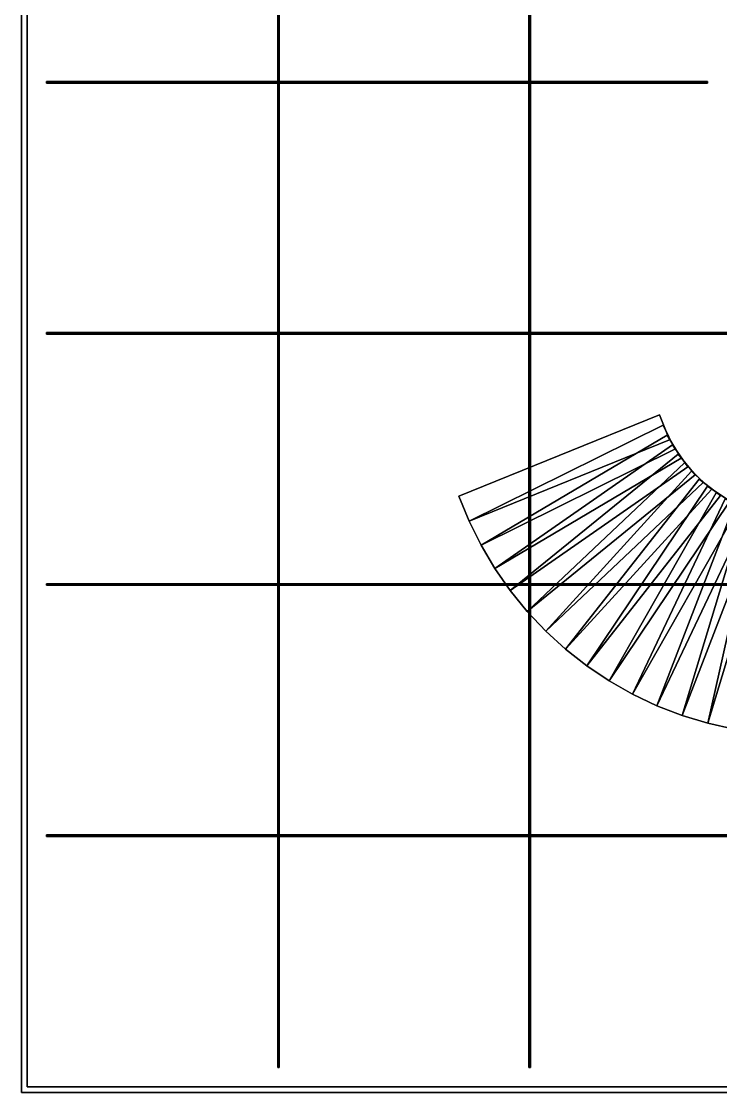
# Model space of a CAD drawing. Header units: metres. Extents: x -0.1 to 82.2, y -0.1 to 82.7.
# Drawn here: x -0.15 to 17.94, y -0.15 to 27.58 of the extents above; entities that cross this region are included whole.
import ezdxf

# ---------------------------------------------------------------- set-up
doc = ezdxf.new("R2010")
doc.units = ezdxf.units.M
for name, color, linetype in [('Site_Dropoff', 7, 'CONTINUOUS'), ('Site_Joints', 7, 'CONTINUOUS'), ('Site_Plaza', 7, 'CONTINUOUS')]:
    doc.layers.add(name, color=color, linetype=linetype)

msp = doc.modelspace()

# ---------------------------------------------------------------- linework, layer by layer
at = {"layer": 'Site_Dropoff'}
for points in [[(11.167, 15.285, 0.003), (16.355, 17.394, 0.003), (16.617, 16.748, 0.003), (11.429, 14.639, 0.003)], [(11.167, 15.285, 0.019), (11.429, 14.639, 0.019), (16.617, 16.748, 0.019), (16.355, 17.394, 0.019)], [(11.167, 15.285, 0.003), (11.167, 15.285, 0.019), (16.355, 17.394, 0.019), (16.355, 17.394, 0.003)], [(16.355, 17.394, 0.003), (16.355, 17.394, 0.019), (16.617, 16.748, 0.019), (16.617, 16.748, 0.003)], [(11.429, 14.639, 0.003), (16.447, 17.127, 0.003), (16.756, 16.503, 0.003), (11.739, 14.015, 0.003)], [(11.429, 14.639, 0.019), (11.739, 14.015, 0.019), (16.756, 16.503, 0.019), (16.447, 17.127, 0.019)], [(11.429, 14.639, 0.003), (11.429, 14.639, 0.019), (16.447, 17.127, 0.019), (16.447, 17.127, 0.003)], [(16.447, 17.127, 0.003), (16.447, 17.127, 0.019), (16.756, 16.503, 0.019), (16.756, 16.503, 0.003)], [(11.429, 14.639, 0.003), (16.617, 16.748, 0.003), (16.617, 16.748, 0.019), (11.429, 14.639, 0.019)], [(11.739, 14.015, 0.003), (16.558, 16.867, 0.003), (16.913, 16.268, 0.003), (12.094, 13.415, 0.003)], [(11.739, 14.015, 0.019), (12.094, 13.415, 0.019), (16.913, 16.268, 0.019), (16.558, 16.867, 0.019)], [(11.739, 14.015, 0.003), (11.739, 14.015, 0.019), (16.558, 16.867, 0.019), (16.558, 16.867, 0.003)], [(16.558, 16.867, 0.003), (16.558, 16.867, 0.019), (16.913, 16.268, 0.019), (16.913, 16.268, 0.003)], [(11.739, 14.015, 0.003), (16.756, 16.503, 0.003), (16.756, 16.503, 0.019), (11.739, 14.015, 0.019)], [(12.094, 13.415, 0.003), (16.689, 16.617, 0.003), (17.087, 16.045, 0.003), (12.493, 12.843, 0.003)], [(12.094, 13.415, 0.019), (12.493, 12.843, 0.019), (17.087, 16.045, 0.019), (16.689, 16.617, 0.019)], [(12.094, 13.415, 0.003), (12.094, 13.415, 0.019), (16.689, 16.617, 0.019), (16.689, 16.617, 0.003)], [(12.493, 12.843, 0.003), (16.837, 16.377, 0.003), (17.277, 15.836, 0.003), (12.933, 12.302, 0.003)], [(12.493, 12.843, 0.019), (12.933, 12.302, 0.019), (17.277, 15.836, 0.019), (16.837, 16.377, 0.019)], [(12.493, 12.843, 0.003), (12.493, 12.843, 0.019), (16.837, 16.377, 0.019), (16.837, 16.377, 0.003)], [(16.689, 16.617, 0.003), (16.689, 16.617, 0.019), (17.087, 16.045, 0.019), (17.087, 16.045, 0.003)], [(16.837, 16.377, 0.003), (16.837, 16.377, 0.019), (17.277, 15.836, 0.019), (17.277, 15.836, 0.003)], [(12.094, 13.415, 0.003), (16.913, 16.268, 0.003), (16.913, 16.268, 0.019), (12.094, 13.415, 0.019)], [(12.933, 12.302, 0.003), (17.003, 16.148, 0.003), (17.482, 15.641, 0.003), (13.412, 11.795, 0.003)], [(12.933, 12.302, 0.019), (13.412, 11.795, 0.019), (17.482, 15.641, 0.019), (17.003, 16.148, 0.019)], [(12.933, 12.302, 0.003), (12.933, 12.302, 0.019), (17.003, 16.148, 0.019), (17.003, 16.148, 0.003)], [(17.003, 16.148, 0.003), (17.003, 16.148, 0.019), (17.482, 15.641, 0.019), (17.482, 15.641, 0.003)], [(12.493, 12.843, 0.003), (17.087, 16.045, 0.003), (17.087, 16.045, 0.019), (12.493, 12.843, 0.019)], [(12.933, 12.302, 0.003), (17.277, 15.836, 0.003), (17.277, 15.836, 0.019), (12.933, 12.302, 0.019)], [(13.412, 11.795, 0.003), (17.186, 15.932, 0.003), (17.701, 15.463, 0.003), (13.926, 11.326, 0.003)], [(13.412, 11.795, 0.019), (13.926, 11.326, 0.019), (17.701, 15.463, 0.019), (17.186, 15.932, 0.019)], [(13.412, 11.795, 0.003), (13.412, 11.795, 0.019), (17.186, 15.932, 0.019), (17.186, 15.932, 0.003)], [(17.186, 15.932, 0.003), (17.186, 15.932, 0.019), (17.701, 15.463, 0.019), (17.701, 15.463, 0.003)], [(13.412, 11.795, 0.003), (17.482, 15.641, 0.003), (17.482, 15.641, 0.019), (13.412, 11.795, 0.019)], [(13.926, 11.326, 0.003), (17.384, 15.731, 0.003), (17.932, 15.301, 0.003), (14.475, 10.895, 0.003)], [(13.926, 11.326, 0.019), (14.475, 10.895, 0.019), (17.932, 15.301, 0.019), (17.384, 15.731, 0.019)], [(13.926, 11.326, 0.003), (13.926, 11.326, 0.019), (17.384, 15.731, 0.019), (17.384, 15.731, 0.003)], [(14.475, 10.895, 0.003), (17.596, 15.545, 0.003), (18.175, 15.156, 0.003), (15.054, 10.507, 0.003)], [(14.475, 10.895, 0.019), (15.054, 10.507, 0.019), (18.175, 15.156, 0.019), (17.596, 15.545, 0.019)], [(14.475, 10.895, 0.003), (14.475, 10.895, 0.019), (17.596, 15.545, 0.019), (17.596, 15.545, 0.003)], [(17.384, 15.731, 0.003), (17.384, 15.731, 0.019), (17.932, 15.301, 0.019), (17.932, 15.301, 0.003)], [(17.596, 15.545, 0.003), (17.596, 15.545, 0.019), (18.175, 15.156, 0.019), (18.175, 15.156, 0.003)], [(11.167, 15.285, 0.003), (11.429, 14.639, 0.003), (11.429, 14.639, 0.019), (11.167, 15.285, 0.019)], [(13.926, 11.326, 0.003), (17.701, 15.463, 0.003), (17.701, 15.463, 0.019), (13.926, 11.326, 0.019)], [(14.475, 10.895, 0.003), (17.932, 15.301, 0.003), (17.932, 15.301, 0.019), (14.475, 10.895, 0.019)], [(15.054, 10.507, 0.003), (17.822, 15.375, 0.003), (18.428, 15.03, 0.003), (15.66, 10.162, 0.003)], [(15.054, 10.507, 0.019), (15.66, 10.162, 0.019), (18.428, 15.03, 0.019), (17.822, 15.375, 0.019)], [(15.054, 10.507, 0.003), (15.054, 10.507, 0.019), (17.822, 15.375, 0.019), (17.822, 15.375, 0.003)], [(17.822, 15.375, 0.003), (17.822, 15.375, 0.019), (18.428, 15.03, 0.019), (18.428, 15.03, 0.003)], [(15.054, 10.507, 0.003), (18.175, 15.156, 0.003), (18.175, 15.156, 0.019), (15.054, 10.507, 0.019)], [(15.66, 10.162, 0.003), (18.059, 15.222, 0.003), (18.689, 14.923, 0.003), (16.289, 9.863, 0.003)], [(15.66, 10.162, 0.019), (16.289, 9.863, 0.019), (18.689, 14.923, 0.019), (18.059, 15.222, 0.019)], [(15.66, 10.162, 0.003), (15.66, 10.162, 0.019), (18.059, 15.222, 0.019), (18.059, 15.222, 0.003)], [(15.66, 10.162, 0.003), (18.428, 15.03, 0.003), (18.428, 15.03, 0.019), (15.66, 10.162, 0.019)], [(16.289, 9.863, 0.003), (18.308, 15.087, 0.003), (18.958, 14.836, 0.003), (16.94, 9.612, 0.003)], [(16.289, 9.863, 0.019), (16.94, 9.612, 0.019), (18.958, 14.836, 0.019), (18.308, 15.087, 0.019)], [(16.289, 9.863, 0.003), (16.289, 9.863, 0.019), (18.308, 15.087, 0.019), (18.308, 15.087, 0.003)], [(16.289, 9.863, 0.003), (18.689, 14.923, 0.003), (18.689, 14.923, 0.019), (16.289, 9.863, 0.019)], [(16.94, 9.612, 0.003), (18.565, 14.971, 0.003), (19.232, 14.769, 0.003), (17.607, 9.41, 0.003)], [(16.94, 9.612, 0.019), (17.607, 9.41, 0.019), (19.232, 14.769, 0.019), (18.565, 14.971, 0.019)], [(16.94, 9.612, 0.003), (16.94, 9.612, 0.019), (18.565, 14.971, 0.019), (18.565, 14.971, 0.003)], [(16.94, 9.612, 0.003), (18.958, 14.836, 0.003), (18.958, 14.836, 0.019), (16.94, 9.612, 0.019)], [(17.607, 9.41, 0.003), (18.831, 14.874, 0.003), (19.511, 14.722, 0.003), (18.287, 9.257, 0.003)], [(17.607, 9.41, 0.019), (18.287, 9.257, 0.019), (19.511, 14.722, 0.019), (18.831, 14.874, 0.019)], [(17.607, 9.41, 0.003), (17.607, 9.41, 0.019), (18.831, 14.874, 0.019), (18.831, 14.874, 0.003)], [(17.607, 9.41, 0.003), (19.232, 14.769, 0.003), (19.232, 14.769, 0.019), (17.607, 9.41, 0.019)], [(11.429, 14.639, 0.003), (11.739, 14.015, 0.003), (11.739, 14.015, 0.019), (11.429, 14.639, 0.019)], [(11.739, 14.015, 0.003), (12.094, 13.415, 0.003), (12.094, 13.415, 0.019), (11.739, 14.015, 0.019)], [(12.094, 13.415, 0.003), (12.493, 12.843, 0.003), (12.493, 12.843, 0.019), (12.094, 13.415, 0.019)], [(12.493, 12.843, 0.003), (12.933, 12.302, 0.003), (12.933, 12.302, 0.019), (12.493, 12.843, 0.019)], [(12.933, 12.302, 0.003), (13.412, 11.795, 0.003), (13.412, 11.795, 0.019), (12.933, 12.302, 0.019)], [(13.412, 11.795, 0.003), (13.926, 11.326, 0.003), (13.926, 11.326, 0.019), (13.412, 11.795, 0.019)], [(13.926, 11.326, 0.003), (14.475, 10.895, 0.003), (14.475, 10.895, 0.019), (13.926, 11.326, 0.019)], [(14.475, 10.895, 0.003), (15.054, 10.507, 0.003), (15.054, 10.507, 0.019), (14.475, 10.895, 0.019)], [(15.054, 10.507, 0.003), (15.66, 10.162, 0.003), (15.66, 10.162, 0.019), (15.054, 10.507, 0.019)], [(15.66, 10.162, 0.003), (16.289, 9.863, 0.003), (16.289, 9.863, 0.019), (15.66, 10.162, 0.019)], [(16.289, 9.863, 0.003), (16.94, 9.612, 0.003), (16.94, 9.612, 0.019), (16.289, 9.863, 0.019)], [(16.94, 9.612, 0.003), (17.607, 9.41, 0.003), (17.607, 9.41, 0.019), (16.94, 9.612, 0.019)], [(17.607, 9.41, 0.003), (18.287, 9.257, 0.003), (18.287, 9.257, 0.019), (17.607, 9.41, 0.019)]]:
    msp.add_3dface(points, dxfattribs=at)
at = {"layer": 'Site_Joints'}
for points in [[(6.48, 0.5, 0.002), (6.48, 82, 0.002), (6.52, 82, 0.002), (6.52, 0.5, 0.002)], [(6.48, 0.5, 0.01), (6.52, 0.5, 0.01), (6.52, 82, 0.01), (6.48, 82, 0.01)], [(6.48, 0.5, 0.002), (6.48, 0.5, 0.01), (6.48, 82, 0.01), (6.48, 82, 0.002)], [(6.52, 0.5, 0.002), (6.52, 82, 0.002), (6.52, 82, 0.01), (6.52, 0.5, 0.01)], [(12.98, 0.5, 0.002), (12.98, 82, 0.002), (13.02, 82, 0.002), (13.02, 0.5, 0.002)], [(12.98, 0.5, 0.01), (13.02, 0.5, 0.01), (13.02, 82, 0.01), (12.98, 82, 0.01)], [(12.98, 0.5, 0.002), (12.98, 0.5, 0.01), (12.98, 82, 0.01), (12.98, 82, 0.002)], [(13.02, 0.5, 0.002), (13.02, 82, 0.002), (13.02, 82, 0.01), (13.02, 0.5, 0.01)], [(0.5, 25.98, 0.002), (0.5, 26.02, 0.002), (17.6, 26.02, 0.002), (17.6, 25.98, 0.002)], [(0.5, 25.98, 0.01), (17.6, 25.98, 0.01), (17.6, 26.02, 0.01), (0.5, 26.02, 0.01)], [(0.5, 25.98, 0.002), (0.5, 25.98, 0.01), (0.5, 26.02, 0.01), (0.5, 26.02, 0.002)], [(0.5, 26.02, 0.002), (0.5, 26.02, 0.01), (17.6, 26.02, 0.01), (17.6, 26.02, 0.002)], [(0.5, 25.98, 0.002), (17.6, 25.98, 0.002), (17.6, 25.98, 0.01), (0.5, 25.98, 0.01)], [(17.6, 25.98, 0.002), (17.6, 26.02, 0.002), (17.6, 26.02, 0.01), (17.6, 25.98, 0.01)], [(0.5, 19.48, 0.002), (0.5, 19.52, 0.002), (81.5, 19.52, 0.002), (81.5, 19.48, 0.002)], [(0.5, 19.48, 0.01), (81.5, 19.48, 0.01), (81.5, 19.52, 0.01), (0.5, 19.52, 0.01)], [(0.5, 19.48, 0.002), (0.5, 19.48, 0.01), (0.5, 19.52, 0.01), (0.5, 19.52, 0.002)], [(0.5, 19.52, 0.002), (0.5, 19.52, 0.01), (81.5, 19.52, 0.01), (81.5, 19.52, 0.002)], [(0.5, 19.48, 0.002), (81.5, 19.48, 0.002), (81.5, 19.48, 0.01), (0.5, 19.48, 0.01)], [(0.5, 12.98, 0.002), (0.5, 13.02, 0.002), (81.5, 13.02, 0.002), (81.5, 12.98, 0.002)], [(0.5, 12.98, 0.01), (81.5, 12.98, 0.01), (81.5, 13.02, 0.01), (0.5, 13.02, 0.01)], [(0.5, 12.98, 0.002), (0.5, 12.98, 0.01), (0.5, 13.02, 0.01), (0.5, 13.02, 0.002)], [(0.5, 13.02, 0.002), (0.5, 13.02, 0.01), (81.5, 13.02, 0.01), (81.5, 13.02, 0.002)], [(0.5, 12.98, 0.002), (81.5, 12.98, 0.002), (81.5, 12.98, 0.01), (0.5, 12.98, 0.01)], [(0.5, 6.48, 0.002), (0.5, 6.52, 0.002), (81.5, 6.52, 0.002), (81.5, 6.48, 0.002)], [(0.5, 6.48, 0.01), (81.5, 6.48, 0.01), (81.5, 6.52, 0.01), (0.5, 6.52, 0.01)], [(0.5, 6.48, 0.002), (0.5, 6.48, 0.01), (0.5, 6.52, 0.01), (0.5, 6.52, 0.002)], [(0.5, 6.52, 0.002), (0.5, 6.52, 0.01), (81.5, 6.52, 0.01), (81.5, 6.52, 0.002)], [(0.5, 6.48, 0.002), (81.5, 6.48, 0.002), (81.5, 6.48, 0.01), (0.5, 6.48, 0.01)], [(6.48, 0.5, 0.002), (6.52, 0.5, 0.002), (6.52, 0.5, 0.01), (6.48, 0.5, 0.01)], [(12.98, 0.5, 0.002), (13.02, 0.5, 0.002), (13.02, 0.5, 0.01), (12.98, 0.5, 0.01)]]:
    msp.add_3dface(points, dxfattribs=at)
at = {"layer": 'Site_Plaza'}
for points in [[(-0.15, -0.15, -0.18), (-0.15, 82.65, -0.18), (82.15, 82.65, -0.18), (82.15, -0.15, -0.18)], [(-0.15, -0.15, -0.02), (82.15, -0.15, -0.02), (82.15, 82.65, -0.02), (-0.15, 82.65, -0.02)], [(-0.15, -0.15, -0.18), (-0.15, -0.15, -0.02), (-0.15, 82.65, -0.02), (-0.15, 82.65, -0.18)], [(0, 0, -0.6), (0, 82.5, -0.6), (82, 82.5, -0.6), (82, 0, -0.6)], [(0, 0), (82, 0), (82, 82.5), (0, 82.5)], [(0, 0, -0.6), (0, 0), (0, 82.5), (0, 82.5, -0.6)], [(0, 0, -0.6), (82, 0, -0.6), (82, 0), (0, 0)], [(-0.15, -0.15, -0.18), (82.15, -0.15, -0.18), (82.15, -0.15, -0.02), (-0.15, -0.15, -0.02)]]:
    msp.add_3dface(points, dxfattribs=at)

doc.saveas('drawing.dxf')
